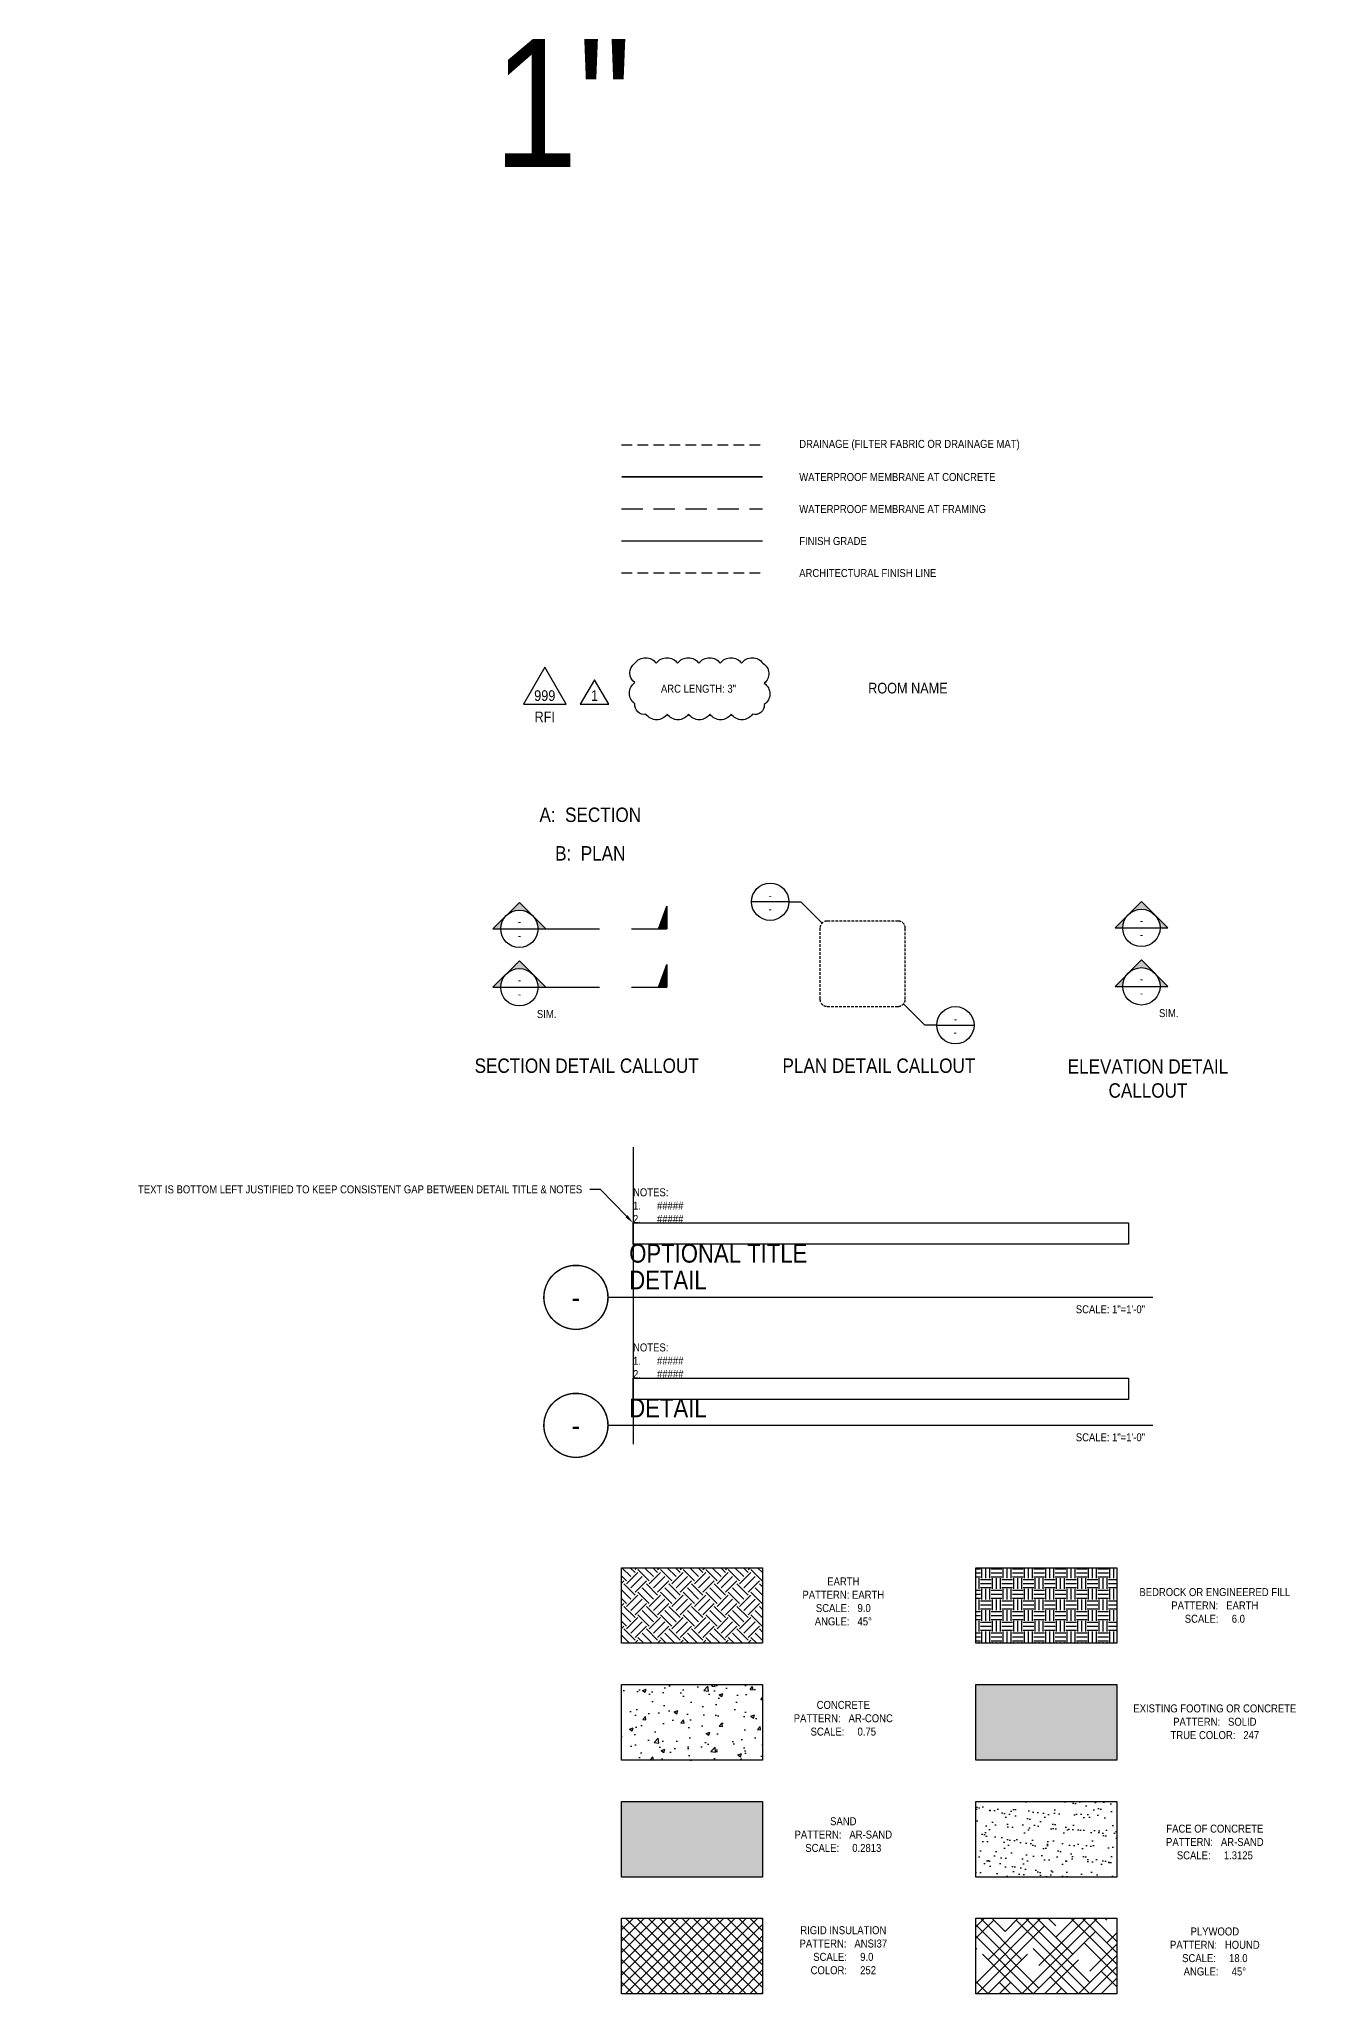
# Model space of a CAD drawing. Header units: inches. Extents: x -2661 to 42767, y -1222 to 9099.
# Drawn here: x 3531.2 to 3710.5, y 1473.5 to 1748.4 of the extents above; entities that cross this region are included whole.
import ezdxf
from ezdxf import colors
from ezdxf.entities.mleader import LeaderData, LeaderLine
from ezdxf.enums import TextEntityAlignment as Align
from ezdxf.math import Vec2, Vec3

# ---------------------------------------------------------------- set-up
doc = ezdxf.new("R2010")
doc.units = ezdxf.units.IN
doc.header["$LTSCALE"] = 12
doc.header["$MEASUREMENT"] = 0
for name, pattern in [('HIDDEN', [0.375, 0.25, -0.125]), ('HIDDEN2', [0.1875, 0.125, -0.0625]), ('PHANTOM2', [1.25, 0.625, -0.125, 0.125, -0.125, 0.125, -0.125])]:
    doc.linetypes.add(name, pattern=pattern)
doc.layers.get('0').update_dxf_attribs({"linetype": 'CONTINUOUS'})
doc.layers.add('DESIGNER COMMENTS', color=221, linetype='CONTINUOUS', plot=False)
doc.layers.add('S-ANNO-GRID-NONPLOT', color=251, linetype='CONTINUOUS', plot=False)
doc.layers.add('S-ANNO-NONPLOT', color=253, linetype='CONTINUOUS', plot=False, transparency=0.5)
for name, color, linetype in [('S-ANNO-NOTE', 4, 'CONTINUOUS'), ('S-ANNO-NOTE-EXIST', 251, 'CONTINUOUS'), ('S-ANNO-SYMB', 4, 'CONTINUOUS'), ('S-ARCH-FINISHES', 1, 'HIDDEN2'), ('S-DETL-SYMB', 4, 'CONTINUOUS'), ('S-GRADE', 3, 'CONTINUOUS'), ('S-MEMBRANE', 6, 'HIDDEN'), ('S-REV-1', 2, 'CONTINUOUS'), ('S-REV-DELTA', 2, 'CONTINUOUS'), ('S-ROOM-NAME', 251, 'CONTINUOUS')]:
    doc.layers.add(name, color=color, linetype=linetype)
doc.layers.add('S-HATCH-SOIL', color=7, linetype='CONTINUOUS', true_color=0x8f8f8f, transparency=0.8)
doc.layers.add('S-POCHE-247', color=7, linetype='CONTINUOUS', true_color=0xf7f7f7, transparency=0.8)
doc.layers.add('S-HATCH1', color=1, linetype='CONTINUOUS', transparency=0.5)
doc.layers.add('S-HATCH2', color=2, linetype='CONTINUOUS', transparency=0.5)
doc.styles.add('Arial', font='arial.ttf', dxfattribs={"width": 0.85})

# ---------------------------------------------------------------- blocks, each defined once
blk = doc.blocks.new('_Integral')
at = {"color": 0, "linetype": 'ByBlock', "lineweight": -2}
for centre, start, end in [((0.44, -0.09), 102, 168), ((-0.44, 0.09), 282, 348)]:
    blk.add_arc(centre, 0.454, start, end, dxfattribs=at)
blk = doc.blocks.new('_DotBlank')
at = {"color": 0, "lineweight": -2}
blk.add_line((-0.5, 0), (-1, 0), dxfattribs=at)
blk.add_circle((0, 0), 0.5, dxfattribs=at)
blk = doc.blocks.new('_ClosedBlank')
at = {"color": 0, "linetype": 'ByBlock', "lineweight": -2}
for p, q in [((-1, 0.17), (0, 0)), ((-1, 0.17), (-1, -0.17)), ((0, 0), (-1, -0.17))]:
    blk.add_line(p, q, dxfattribs=at)
blk = doc.blocks.new('ARROW-LOOP')
at = {"color": 0}
blk.add_lwpolyline([(-1.81, 0), (0.54, 0, 1.317177), (-0.46, -0.28)], format="xyb", dxfattribs=at)
blk = doc.blocks.new('*U654')
at = {"const_width": 0.188}
for points in [[(-4.5, 0, -1), (4.5, 0, 3.732051)], [(-4.5, 0, 1), (4.5, 0, -3.732051)]]:
    blk.add_lwpolyline(points, format="xyb", dxfattribs=at)
blk.add_lwpolyline([(4.5, 0), (81.21, 0)], dxfattribs=at)
blk.add_circle((0, 0), 4.5)
at = {"style": 'Arial', "width": 0.85}
for tag, p in [('DWG_TITLE_1', (7.5, 6.19)), ('DWG_TITLE_2', (7.5, 2.44))]:
    blk.add_attdef(tag, text='', height=2.62, dxfattribs=at).set_placement(p, align=Align.MIDDLE_LEFT)
blk.add_attdef('#', text='', height=3, dxfattribs=at).set_placement((0, 0), align=Align.MIDDLE_CENTER)
blk.add_attdef('SCALE', text='', height=1.12, dxfattribs=at).set_placement((80.08, -1.12), align=Align.TOP_RIGHT)
blk = doc.blocks.new('*U545')
at = {"layer": 'S-ANNO-SYMB', "color": 4, "linetype": 'ByBlock'}
blk.add_lwpolyline([(-24, 20), (-24, -20, 0.414214), (-20, -24), (20, -24, 0.414214), (24, -20), (24, 20, 0.414214), (20, 24), (-20, 24, 0.414214)], format="xyb", close=True, dxfattribs=at)
blk = doc.blocks.new('*U642')
at = {"layer": 'S-ANNO-SYMB', "color": 4}
blk.add_lwpolyline([(-18.7, 12), (-39.7, 12)], dxfattribs=at)
at = {"layer": 'S-ANNO-SYMB', "color": 2}
blk.add_lwpolyline([(-18.7, 12), (-12, 12), (0, 0)], dxfattribs=at)
at = {"layer": 'S-ANNO-SYMB', "color": 4}
blk.add_circle((-29.2, 12), 10.5, dxfattribs=at)
at = {"layer": 'S-ANNO-NOTE', "style": 'Arial', "width": 0.85}
blk.add_attdef('DETAILNO.', text='', height=4.5, dxfattribs=at).set_placement((-29.2, 12), align=Align.BOTTOM_CENTER)
blk.add_attdef('SHEETNO.', text='', height=4.5, dxfattribs=at).set_placement((-29.2, 8), align=Align.MIDDLE_CENTER)
blk = doc.blocks.new('*U643')
at = {"layer": 'S-ANNO-SYMB', "color": 2}
blk.add_lwpolyline([(18.7, -12), (12, -12), (0, 0)], dxfattribs=at)
at = {"layer": 'S-ANNO-SYMB', "color": 4}
blk.add_lwpolyline([(18.7, -12), (39.7, -12)], dxfattribs=at)
blk.add_circle((29.2, -12), 10.5, dxfattribs=at)
at = {"layer": 'S-ANNO-NOTE', "style": 'Arial', "width": 0.85}
blk.add_attdef('DETAILNO.', text='', height=4.5, dxfattribs=at).set_placement((29.2, -12), align=Align.BOTTOM_CENTER)
blk.add_attdef('SHEETNO.', text='', height=4.5, dxfattribs=at).set_placement((29, -16), align=Align.MIDDLE_CENTER)
blk = doc.blocks.new('REV DELTA')
blk.add_lwpolyline([(2, 0), (0, 3.46), (-2, 0)], close=True)
at = {"style": 'Arial', "width": 0.85}
blk.add_attdef('1', text='', height=1.5, dxfattribs=at).set_placement((0, 1.23), align=Align.MIDDLE)
blk = doc.blocks.new('RevDelta_CA')
blk.add_lwpolyline([(12, 0), (0, 20.8), (-12, 0)], close=True)
at = {"style": 'Arial', "width": 0.85}
for tag, p in [('NUMBER', (0, 4.9)), ('TYPE', (0, -7.1))]:
    blk.add_attdef(tag, text='', height=6, dxfattribs=at).set_placement(p, align=Align.MIDDLE_CENTER)
blk = doc.blocks.new('*U1251')
h = blk.add_hatch(color=256)
edge = h.paths.add_edge_path()
edge.add_line((0.219, 0), (0.309, 0))
edge.add_line((0.309, 0), (0, 0.309))
edge.add_line((0, 0.309), (-0.309, 0))
edge.add_line((-0.309, 0), (-0.219, 0))
edge.add_arc((0, 0), 0.219, 0, 180, ccw=False)
blk.add_line((-0.219, 0), (0.219, 0))
at = {"color": 0, "linetype": 'PHANTOM2'}
for p, q in [((0.312, 0), (0.938, 0)), ((1.316, 0), (1.729, 0))]:
    blk.add_line(p, q, dxfattribs=at)
blk.add_lwpolyline([(0.219, 0), (0.309, 0), (0, 0.309), (-0.309, 0), (-0.219, 0, -1)], format="xyb", close=True)
blk.add_lwpolyline([(1.633, 0), (1.729, 0.267), (1.729, 0)], close=True)
blk.add_circle((0, 0), 0.219)
blk.add_solid([(1.729, 0.267), (1.633, 0), (1.729, 0)])
at = {"style": 'Arial', "width": 0.85, "flags": 8}
blk.add_attdef('VIEWNUMBER', text='', height=0.0938, dxfattribs=at).set_placement((0, 0.011), align=Align.BOTTOM_CENTER)
blk.add_attdef('SHEETNUMBER', text='', height=0.0938, dxfattribs=at).set_placement((0, -0.032), align=Align.TOP_CENTER)
blk.add_attdef('SIM/TYP', (0.206, -0.36), '', height=0.0938, dxfattribs=at)
blk = doc.blocks.new('*U1252')
h = blk.add_hatch(color=256)
edge = h.paths.add_edge_path()
edge.add_line((0.219, 0), (0.309, 0))
edge.add_line((0.309, 0), (0, 0.309))
edge.add_line((0, 0.309), (-0.309, 0))
edge.add_line((-0.309, 0), (-0.219, 0))
edge.add_arc((0, 0), 0.219, 0, 180, ccw=False)
blk.add_line((-0.219, 0), (0.219, 0))
blk.add_lwpolyline([(0.219, 0), (0.309, 0), (0, 0.309), (-0.309, 0), (-0.219, 0, -1)], format="xyb", close=True)
blk.add_circle((0, 0), 0.219)
at = {"style": 'Arial', "width": 0.85, "flags": 8}
blk.add_attdef('VIEWNUMBER', text='', height=0.0938, dxfattribs=at).set_placement((0, 0.011), align=Align.BOTTOM_CENTER)
blk.add_attdef('SHEETNUMBER', text='', height=0.0938, dxfattribs=at).set_placement((0, -0.032), align=Align.TOP_CENTER)

msp = doc.modelspace()

# ---------------------------------------------------------------- hatches: boundary and pattern name
at = {"layer": 'S-HATCH-SOIL'}
h = msp.add_hatch(dxfattribs=at)
h.set_pattern_fill('EARTH', color=256, scale=9, angle=45, style=0)
h.set_pattern_definition([(45, (16.267, -32.3803), (2e-16, 3.1819805), [2.25, -2.25]), (45, (15.6704, -31.7837), (2e-16, 3.1819805), [2.25, -2.25]), (45, (15.0738, -31.187), (2e-16, 3.1819805), [2.25, -2.25]), (135, (15.0738, -30.7893), (-3.1819805, 7e-16), [2.25, -2.25]), (135, (15.6704, -30.1927), (-3.1819805, 7e-16), [2.25, -2.25]), (135, (16.267, -29.596), (-3.1819805, 7e-16), [2.25, -2.25])])
h.paths.add_polyline_path([(3613.18669, 1533.42175), (3633.0256, 1533.42175), (3633.0256, 1522.79012), (3613.18669, 1522.79012)])
h = msp.add_hatch(dxfattribs=at)
h.set_pattern_fill('EARTH', color=256, scale=6, style=0)
h.set_pattern_definition([(0, (39.6835, -32.3803), (1.5, 1.5), [1.5, -1.5]), (0, (39.6835, -31.8178), (1.5, 1.5), [1.5, -1.5]), (0, (39.6835, -31.2553), (1.5, 1.5), [1.5, -1.5]), (90, (39.871, -31.0678), (-1.5, 1.5), [1.5, -1.5]), (90, (40.4335, -31.0678), (-1.5, 1.5), [1.5, -1.5]), (90, (40.996, -31.0678), (-1.5, 1.5), [1.5, -1.5])])
h.paths.add_polyline_path([(3663.0256, 1533.42175), (3682.8645, 1533.42175), (3682.8645, 1522.79012), (3663.0256, 1522.79012)])
at = {"layer": 'S-HATCH1'}
h = msp.add_hatch(dxfattribs=at)
h.set_pattern_fill('ANSI37', color=252, scale=9, style=0)
h.set_pattern_definition([(45, (16.2671, -15.9244), (-0.79549513, 0.79549513), []), (135, (16.2671, -15.9244), (-0.79549513, -0.79549513), [])])
h.paths.add_polyline_path([(3613.18669, 1484.14091), (3633.0256, 1484.14091), (3633.0256, 1473.50927), (3613.18669, 1473.50927)])
h = msp.add_hatch(dxfattribs=at)
h.set_pattern_fill('HOUND', color=252, scale=18, angle=45, style=0)
h.set_pattern_definition([(45, (39.6835, -32.3803), (2.3864854, 3.97747564), [18, -9]), (135, (39.6835, -32.3803), (2.3864854, -3.97747564), [18, -9])])
h.paths.add_polyline_path([(3663.0256, 1484.11921), (3682.8645, 1484.11921), (3682.8645, 1473.48757), (3663.0256, 1473.48757)])
at = {"layer": 'S-HATCH2'}
h = msp.add_hatch(dxfattribs=at)
h.set_pattern_fill('AR-CONC', color=256, scale=0.75, style=0)
h.set_pattern_definition([(50, (16.267, -32.3803), (5.3794514, -0.470641), [0.5625, -6.1875]), (355, (16.267, -32.3803), (-1.040635, 5.641441), [0.45, -4.95]), (100.45144, (16.7153, -32.4195), (4.3388164, 5.1708), [0.4780514, -5.258566]), (46.1842, (16.267, -30.88), (8.00431, -1.241395), [0.84375, -9.28125]), (96.63564, (16.934, -30.984), (7.009965, 7.30589), [0.717078, -7.887853]), (351.18416, (16.267, -30.88), (7.009965, 7.30589), [0.675, -7.425]), (21, (17.017, -31.2553), (4.476803, -3.0196417), [0.5625, -6.1875]), (326, (17.017, -31.2553), (1.824865, 5.438625), [0.45, -4.95]), (71.45144, (17.39, -31.507), (6.301668, 2.4189836), [0.4780514, -5.258566]), (37.5, (16.267, -32.3803), (0.0911989, 2.4967039), [0, -4.89, 0, -5.025, 0, -4.96875]), (7.5, (16.267, -32.3803), (1.9730215, 2.9580878), [0, -2.865, 0, -4.7775, 0, -1.89375]), (327.5, (14.5946, -32.3803), (4.0036683, -0.1691615), [0, -1.875, 0, -5.85, 0, -7.7625]), (317.5, (13.8446, -32.3803), (4.3738963, 0.7507874), [0, -2.4375, 0, -3.885, 0, -5.5125])])
h.paths.add_polyline_path([(3613.18669, 1516.98757), (3633.0256, 1516.98757), (3633.0256, 1506.35593), (3613.18669, 1506.35593)])
h = msp.add_hatch(dxfattribs=at)
h.set_pattern_fill('AR-SAND', color=256, scale=0.28125, angle=30, style=0)
h.set_pattern_definition([(67.5, (16.26706, -32.3803), (-0.28630286, 0.46045734), [0, -0.4275, 0, -0.478125, 0, -0.45703125]), (37.5, (16.26706, -32.3803), (0.03419959, 0.93626396), [0, -0.230625, 0, -0.3853125, 0, -0.14765625]), (357.5, (15.96747, -32.55326), (0.75771462, 0.439304573), [0, -0.140625, 0, -0.50625, 0, -0.6609375]), (347.5, (15.9675, -32.55326), (0.60877806, 0.63651168), [0, -0.0703125, 0, -0.331875, 0, -0.3796875])])
h.paths.add_polyline_path([(3613.18669, 1500.55339), (3633.0256, 1500.55339), (3633.0256, 1489.92175), (3613.18669, 1489.92175)])
h = msp.add_hatch(dxfattribs=at)
h.set_pattern_fill('AR-SAND', color=256, scale=1.3125, angle=30, style=0)
h.set_pattern_definition([(67.5, (39.6835, -32.3803), (-1.33608, 2.1488009), [0, -1.995, 0, -2.23125, 0, -2.1328125]), (37.5, (39.6835, -32.3803), (0.159598, 4.3692318), [0, -1.07625, 0, -1.798125, 0, -0.6890625]), (357.5, (38.2854, -33.1875), (3.5360016, 2.050088), [0, -0.65625, 0, -2.3625, 0, -3.084375]), (347.5, (38.2854, -33.1875), (2.8409643, 2.9703878), [0, -0.328125, 0, -1.54875, 0, -1.771875])])
h.paths.add_polyline_path([(3663.0256, 1500.55339), (3682.8645, 1500.55339), (3682.8645, 1489.92175), (3663.0256, 1489.92175)])
at = {"layer": 'S-POCHE-247'}
h = msp.add_hatch(color=256, dxfattribs=at)
h.dxf.hatch_style = 1
h.paths.add_polyline_path([(3663.0256, 1516.98757), (3682.8645, 1516.98757), (3682.8645, 1506.35593), (3663.0256, 1506.35593)])

# ---------------------------------------------------------------- linework, layer by layer
at = {"layer": 'DESIGNER COMMENTS'}
for p, q in [((3614.80766, 1592.55624), (3614.80766, 1568.7861)), ((3614.80766, 1574.55624), (3614.80766, 1550.7861))]:
    msp.add_line(p, q, dxfattribs=at)
for points in [[(3614.80766, 1581.89463), (3684.51676, 1581.89463), (3684.51676, 1578.89463), (3614.80766, 1578.89463)], [(3614.80766, 1560.07753), (3684.51676, 1560.07753), (3684.51676, 1557.07753), (3614.80766, 1557.07753)]]:
    msp.add_lwpolyline(points, close=True, dxfattribs=at)
at = {"layer": 'S-ANNO-NONPLOT', "linetype": 'ByBlock'}
for points in [[(3613.18669, 1533.42175), (3633.0256, 1533.42175), (3633.0256, 1522.79012), (3613.18669, 1522.79012)], [(3663.0256, 1533.42175), (3682.8645, 1533.42175), (3682.8645, 1522.79012), (3663.0256, 1522.79012)], [(3613.18669, 1516.98757), (3633.0256, 1516.98757), (3633.0256, 1506.35593), (3613.18669, 1506.35593)], [(3663.0256, 1516.98757), (3682.8645, 1516.98757), (3682.8645, 1506.35593), (3663.0256, 1506.35593)], [(3613.18669, 1500.55339), (3633.0256, 1500.55339), (3633.0256, 1489.92175), (3613.18669, 1489.92175)], [(3663.0256, 1500.55339), (3682.8645, 1500.55339), (3682.8645, 1489.92175), (3663.0256, 1489.92175)], [(3613.18669, 1484.14091), (3633.0256, 1484.14091), (3633.0256, 1473.50927), (3613.18669, 1473.50927)], [(3663.0256, 1484.11921), (3682.8645, 1484.11921), (3682.8645, 1473.48757), (3663.0256, 1473.48757)]]:
    msp.add_lwpolyline(points, close=True, dxfattribs=at)
at = {"layer": 'S-ARCH-FINISHES'}
msp.add_line((3613.18669, 1673.30442), (3633.0256, 1673.30442), dxfattribs=at)
at = {"layer": 'S-GRADE'}
msp.add_line((3613.18669, 1677.80442), (3633.0256, 1677.80442), dxfattribs=at)
at = {"layer": 'S-MEMBRANE', "color": 2, "linetype": 'HIDDEN2'}
msp.add_line((3613.18669, 1691.30442), (3633.0256, 1691.30442), dxfattribs=at)
at = {"layer": 'S-MEMBRANE'}
msp.add_line((3613.18669, 1682.30442), (3633.0256, 1682.30442), dxfattribs=at)
at = {"layer": 'S-MEMBRANE', "color": 4, "linetype": 'HIDDEN2', "const_width": 0.25}
msp.add_lwpolyline([(3613.18669, 1686.80442), (3633.0256, 1686.80442)], dxfattribs=at)
at = {"layer": 'S-REV-1'}
msp.add_lwpolyline([(3615.08198, 1660.59848, -0.52056705), (3618.08198, 1660.59848, -0.52056705), (3621.08198, 1660.59848, -0.52056705), (3624.08198, 1660.59848, -0.52056705), (3627.08198, 1660.59848, -0.52056705), (3630.08198, 1660.59848, -0.52056705), (3633.08198, 1660.59848, -0.52056705), (3633.27047, 1657.78697, -0.52056705), (3633.27047, 1654.78697, -0.52056705), (3631.6301, 1653.42734, -0.52056705), (3628.6301, 1653.42734, -0.52056705), (3625.6301, 1653.42734, -0.52056705), (3622.6301, 1653.42734, -0.52056705), (3619.6301, 1653.42734, -0.52056705), (3616.6301, 1653.42734, -0.52056705), (3615.08198, 1654.87922, -0.52056705), (3615.08198, 1657.87922, -0.52056705)], format="xyb", close=True, dxfattribs=at)

# ---------------------------------------------------------------- block references
at = {"layer": 'S-ANNO-NOTE'}
for p, values in [((3606.76789, 1571.43556), {'#': '-', 'DWG_TITLE_1': 'OPTIONAL TITLE', 'DWG_TITLE_2': 'DETAIL', 'SCALE': 'SCALE: 1"=1\'-0"'}), ((3606.76789, 1553.43556), {'#': '-', 'DWG_TITLE_2': 'DETAIL', 'SCALE': 'SCALE: 1"=1\'-0"'})]:
    msp.add_blockref('*U654', p, dxfattribs=at).add_auto_attribs(values)
at = {"layer": 'S-DETL-SYMB', "xscale": 0.25, "yscale": 0.25, "zscale": 0.25}
for name, p in [('*U642', (3641.39931, 1624.05437)), ('*U643', (3652.86747, 1612.69857))]:
    msp.add_blockref(name, p, dxfattribs=at).add_auto_attribs({'DETAILNO.': '-', 'SHEETNO.': '-'})
at = {"layer": 'S-DETL-SYMB', "color": 2}
ref = msp.add_blockref('*U1251', (3598.80964, 1623.25299), dxfattribs=dict(at, xscale=12, yscale=12, zscale=12))
ref.add_attrib('VIEWNUMBER', '-', dxfattribs={"layer": '0', "height": 1.125, "style": 'Arial', "width": 0.85, "flags": 8}).set_placement((3598.80964, 1623.38307), align=Align.BOTTOM_CENTER)
ref.add_attrib('SHEETNUMBER', '-', dxfattribs={"layer": '0', "height": 1.125, "style": 'Arial', "width": 0.85, "flags": 8}).set_placement((3598.80964, 1622.86348), align=Align.TOP_CENTER)
at = {"layer": 'S-DETL-SYMB', "color": 2, "xscale": 12, "yscale": 12, "zscale": 12}
msp.add_blockref('*U1252', (3686.34112, 1623.38307), dxfattribs=at).add_auto_attribs({'VIEWNUMBER': '-', 'SHEETNUMBER': '-'})
at = {"layer": 'S-DETL-SYMB', "linetype": 'HIDDEN2', "xscale": 0.25, "yscale": 0.25, "zscale": 0.25}
msp.add_blockref('*U545', (3647.10642, 1618.34726), dxfattribs=at)
at = {"layer": 'S-DETL-SYMB', "color": 2}
ref = msp.add_blockref('*U1251', (3598.80964, 1615.03456), dxfattribs=dict(at, xscale=12, yscale=12, zscale=12))
ref.add_attrib('VIEWNUMBER', '-', dxfattribs={"layer": '0', "height": 1.125, "style": 'Arial', "width": 0.85, "flags": 8}).set_placement((3598.80964, 1615.16464), align=Align.BOTTOM_CENTER)
ref.add_attrib('SHEETNUMBER', '-', dxfattribs={"layer": '0', "height": 1.125, "style": 'Arial', "width": 0.85, "flags": 8}).set_placement((3598.80964, 1614.64505), align=Align.TOP_CENTER)
ref.add_attrib('SIM/TYP', 'SIM.', (3601.28456, 1610.71129), dxfattribs={"layer": '0', "height": 1.125, "style": 'Arial', "width": 0.85})
ref = msp.add_blockref('*U1252', (3686.34112, 1615.16464), dxfattribs=dict(at, xscale=12, yscale=12, zscale=12))
ref.add_attrib('VIEWNUMBER', '-', dxfattribs={"layer": '0', "height": 1.125, "style": 'Arial', "width": 0.85, "flags": 8}).set_placement((3686.34112, 1615.29473), align=Align.BOTTOM_CENTER)
ref.add_attrib('SHEETNUMBER', '-', dxfattribs={"layer": '0', "height": 1.125, "style": 'Arial', "width": 0.85, "flags": 8}).set_placement((3686.34112, 1614.77513), align=Align.TOP_CENTER)
ref.add_attrib('SIM/TYP', 'SIM.', (3688.81604, 1610.84137), dxfattribs={"layer": '0', "height": 1.125, "style": 'Arial', "width": 0.85})
at = {"layer": 'S-REV-DELTA', "xscale": 0.25, "yscale": 0.25, "zscale": 0.25}
msp.add_blockref('RevDelta_CA', (3602.3859, 1654.82682), dxfattribs=at).add_auto_attribs({'NUMBER': '999', 'TYPE': 'RFI'})
at = {"layer": 'S-REV-DELTA'}
msp.add_blockref('REV DELTA', (3609.38604, 1654.82682), dxfattribs=at).add_auto_attribs({'1': '1'})

# ---------------------------------------------------------------- texts
at = {"layer": 'S-ANNO-GRID-NONPLOT', "color": 191, "insert": (3595.15069, 1748.36325), "char_height": 18, "width": 59.0975878, "attachment_point": 1, "style": 'Arial'}
msp.add_mtext('1"', dxfattribs=at)
at = {"layer": 'S-ANNO-NOTE', "color": 191, "style": 'Arial'}
for s, insert, char_height, width, attachment_point in [('DRAINAGE (FILTER FABRIC OR DRAINAGE MAT)', (3638.18937, 1691.2752), 1.125, 42.2074881, 4), ('WATERPROOF MEMBRANE AT CONCRETE', (3638.18937, 1686.7752), 1.125, 42.2074881, 4), ('WATERPROOF MEMBRANE AT FRAMING', (3638.18937, 1682.2752), 1.125, 42.2074881, 4), ('FINISH GRADE', (3638.18937, 1677.7752), 1.125, 42.2074881, 4), ('ARCHITECTURAL FINISH LINE', (3638.18937, 1673.2752), 1.125, 42.2074881, 4), ('ELEVATION DETAIL CALLOUT', (3687.25898, 1599.48172), 2.025, 23.0500989, 8)]:
    msp.add_mtext(s, dxfattribs=dict(at, insert=insert, char_height=char_height, width=width, attachment_point=attachment_point))
at = {"layer": 'S-ANNO-NOTE', "char_height": 1.125, "style": 'Arial'}
for s, insert, width, attachment_point in [('ARC LENGTH: 3"', (3624.01286, 1657.01291), 29.4226747, 5), ('NOTES:\\P\\pxi-3,l3,t3;1.^I#####\\P2.^I#####', (3614.80766, 1581.89463), 68.9394393, 7), ('NOTES:\\P\\pxi-3,l3,t3;1.^I#####\\P2.^I#####', (3614.80766, 1560.07753), 68.9394393, 7), ('EARTH\\PPATTERN: EARTH\\PSCALE:   9.0\\PANGLE:   45%%D', (3644.39327, 1528.67285), 29.4226747, 5), ('\\pxqc;BEDROCK OR ENGINEERED FILL\\PPATTERN:   EARTH \\PSCALE:     6.0', (3696.66982, 1528.10593), 29.4226747, 5), ('CONCRETE\\PPATTERN:   AR-CONC \\PSCALE:     0.75', (3644.39327, 1512.23867), 29.4226747, 5), ('EXISTING FOOTING OR CONCRETE\\PPATTERN:   SOLID\\PTRUE COLOR:   247', (3696.66982, 1511.74935), 29.4226747, 5), ('SAND\\PPATTERN:   AR-SAND \\PSCALE:     0.2813', (3644.39327, 1495.88208), 29.4226747, 5), ('FACE OF CONCRETE\\PPATTERN:   AR-SAND \\PSCALE:     1.3125', (3696.66982, 1494.8434), 29.4226747, 5), ('RIGID INSULATION\\PPATTERN:   ANSI37 \\PSCALE:     9.0\\PCOLOR:     252', (3644.39327, 1479.6248), 29.4226747, 5), ('PLYWOOD\\PPATTERN:   HOUND \\PSCALE:     18.0\\PANGLE:     45%%D', (3696.66982, 1479.4479), 29.4226747, 5)]:
    msp.add_mtext(s, dxfattribs=dict(at, insert=insert, width=width, attachment_point=attachment_point))
at = {"layer": 'S-ANNO-NOTE', "color": 6, "char_height": 2.025, "width": 31.0800653, "attachment_point": 8, "style": 'Arial'}
for s, insert in [('A:  SECTION', (3608.78782, 1638.2504)), ('B:  PLAN', (3608.78782, 1632.85383))]:
    msp.add_mtext(s, dxfattribs=dict(at, insert=insert))
at = {"layer": 'S-ANNO-NOTE', "color": 191, "char_height": 2.025, "attachment_point": 8, "style": 'Arial'}
for s, insert in [('SECTION DETAIL CALLOUT', (3608.28227, 1602.96675)), ('PLAN DETAIL CALLOUT', (3649.39754, 1602.96675))]:
    msp.add_mtext(s, dxfattribs=dict(at, insert=insert))
at = {"layer": 'S-ROOM-NAME', "insert": (3653.48601, 1657.08845), "char_height": 1.5, "width": 11.1819065, "attachment_point": 5, "style": 'Arial'}
msp.add_mtext('ROOM NAME', dxfattribs=at)

# ---------------------------------------------------------------- leaders
at = {"layer": 'S-ANNO-NOTE'}
ml = msp.add_multileader_mtext('Standard', dxfattribs=at)
ml.set_content('TEXT', color=4, style='Arial')
ml.set_leader_properties(color=2)
ml.set_arrow_properties(name='INTEGRAL')
ml.build(insert=Vec2(0, 0))
ml.multileader.update_dxf_attribs({"dogleg_length": 0.36, "arrow_head_size": 1.3125, "scale": 12})
ctx = ml.context
ctx.base_point, ctx.scale, ctx.char_height, ctx.arrow_head_size, ctx.landing_gap_size, ctx.plane_origin = Vec3(3791.09161, 1617.37763), 12, 1.125, 1.3125, 1.08, Vec3(3842.97595, 1915.71245)
ctx.text_align_type = 2
notes = []
notes.append((ctx, [(0, (1, 1, 0), (3798.10761, 1617.37763), (-1, 0), 1.5, [(0, [(3806.37885, 1625.64887)], 0, [])])]))
ctx.mtext.insert, ctx.mtext.width, ctx.mtext.alignment, ctx.mtext.flow_direction = Vec3(3795.52761, 1617.94013), 20, 3, 5
ml = msp.add_multileader_mtext('Standard', dxfattribs=at)
ml.set_content('\\A1;{\\C4;MAKE SURE THIS ARROW SIZE IS \\H0.7x;\\S5#32;\\H1.4286x;" ONLY FOR 4x, 8x AND 12x SCALE FACTORS}', color=4, style='Arial')
ml.set_leader_properties(color=2)
ml.set_arrow_properties(name='DOTBLANK')
ml.build(insert=Vec2(0, 0))
ml.multileader.update_dxf_attribs({"dogleg_length": 0.36, "arrow_head_size": 1.875, "scale": 12})
ctx = ml.context
ctx.base_point, ctx.scale, ctx.char_height, ctx.arrow_head_size, ctx.landing_gap_size, ctx.plane_origin = Vec3(3774.504, 1605.37763), 12, 1.125, 1.875, 1.08, Vec3(3841.67821, 1903.71245)
ctx.text_align_type = 2
notes.append((ctx, [(0, (1, 1, 0), (3798.10761, 1605.37763), (-1, 0), 1.5, [(0, [(3806.37885, 1613.64887)], 0, [])])]))
ctx.mtext.insert, ctx.mtext.width, ctx.mtext.defined_height, ctx.mtext.alignment, ctx.mtext.flow_direction = Vec3(3795.52761, 1605.94972), 20, 3.77427, 3, 5
ml = msp.add_multileader_mtext('Standard', dxfattribs=at)
ml.set_content('\\A1;{\\C4;(\\H0.7x;\\S7#64;\\H1.4286x;"x12) = ARROW SIZE 1\\H0.7x;\\S5#16;\\H1.4286x;"\\P(\\H0.7x;\\S3#32;\\H1.4286x;"x12) = TEXT HEIGHT 1\\H0.7x;\\S1#8;\\H1.4286x;"}', color=4, style='Arial')
ml.set_leader_properties(color=2)
ml.build(insert=Vec2(0, 0))
ml.multileader.update_dxf_attribs({"dogleg_length": 0.36, "arrow_head_size": 1.3125, "scale": 12})
ctx = ml.context
ctx.base_point, ctx.scale, ctx.char_height, ctx.arrow_head_size, ctx.landing_gap_size, ctx.plane_origin = Vec3(3776.15469, 1593.37763), 12, 1.125, 1.3125, 1.08, Vec3(3842.97595, 1891.71245)
ctx.text_align_type = 2
notes.append((ctx, [(0, (1, 1, 0), (3798.10761, 1593.37763), (-1, 0), 1.5, [(0, [(3806.37885, 1601.64887)], 0, [])])]))
ctx.mtext.insert, ctx.mtext.width, ctx.mtext.alignment, ctx.mtext.flow_direction = Vec3(3795.52761, 1594.10551), 20, 3, 5
ml = msp.add_multileader_mtext('Standard', dxfattribs=at)
ml.set_content('TEXT', color=4, style='Arial')
ml.set_leader_properties(color=2)
ml.set_arrow_properties(name='ARROW-LOOP')
ml.build(insert=Vec2(0, 0))
ml.multileader.update_dxf_attribs({"dogleg_length": 0.36, "arrow_head_size": 1.3125, "scale": 12})
ctx = ml.context
ctx.base_point, ctx.scale, ctx.char_height, ctx.arrow_head_size, ctx.landing_gap_size, ctx.plane_origin = Vec3(3791.09161, 1581.37763), 12, 1.125, 1.3125, 1.08, Vec3(3842.97595, 1879.71245)
ctx.text_align_type = 2
notes.append((ctx, [(0, (1, 1, 0), (3798.10761, 1581.37763), (-1, 0), 1.5, [(0, [(3806.37885, 1589.64887)], 0, [])])]))
ctx.mtext.insert, ctx.mtext.width, ctx.mtext.alignment, ctx.mtext.flow_direction = Vec3(3795.52761, 1581.94013), 20, 3, 5
ml = msp.add_multileader_mtext('Standard', dxfattribs=at)
ml.set_content('\\A1;{\\C256;TEXT IS BOTTOM LEFT JUSTIFIED TO KEEP CONSISTENT GAP BETWEEN DETAIL TITLE & NOTES}', color=4, style='Arial')
ml.set_leader_properties(color=2)
ml.build(insert=Vec2(0, 0))
ml.multileader.update_dxf_attribs({"dogleg_length": 0.36, "arrow_head_size": 1.3125, "scale": 12})
ctx = ml.context
ctx.base_point, ctx.scale, ctx.char_height, ctx.arrow_head_size, ctx.landing_gap_size, ctx.plane_origin = Vec3(3584.77257, 1586.60491), 12, 1.125, 1.3125, 1.08, Vec3(3645.96297, 1860.48908)
ctx.text_align_type = 2
notes.append((ctx, [(0, (1, 1, 0), (3610.22476, 1586.60491), (-1, 0), 1.5, [(0, [(3614.80766, 1581.89463)], 0, [])])]))
ctx.mtext.insert, ctx.mtext.width, ctx.mtext.defined_height, ctx.mtext.alignment, ctx.mtext.flow_direction = Vec3(3607.64476, 1587.18046), 21.8386673, 6.3354, 3, 5
ml = msp.add_multileader_mtext('Standard', dxfattribs=at)
ml.set_content('TEXT', color=4, style='Arial')
ml.set_leader_properties(color=2)
ml.build(insert=Vec2(0, 0))
ml.multileader.update_dxf_attribs({"dogleg_length": 21.88349, "arrow_head_size": 1.3125, "scale": 12})
ctx = ml.context
ctx.base_point, ctx.scale, ctx.char_height, ctx.arrow_head_size, ctx.landing_gap_size, ctx.plane_origin = Vec3(3791.09161, 1569.37763), 12, 1.125, 1.3125, 1.08, Vec3(3853.78457, 2009.43868)
ctx.text_align_type = 2
notes.append((ctx, [(0, (1, 1, 0), (3798.10761, 1569.37763), (-1, 0), 1.5, [(0, [(3806.37885, 1569.37763), (3802.24323, 1573.51325)], 0, [])])]))
ctx.mtext.insert, ctx.mtext.width, ctx.mtext.alignment, ctx.mtext.flow_direction = Vec3(3795.52761, 1569.94013), 20, 3, 5
ml = msp.add_multileader_mtext('Standard', dxfattribs=at)
ml.set_content('TEXT', color=4, style='Arial')
ml.set_leader_properties(color=2)
ml.build(insert=Vec2(0, 0))
ml.multileader.update_dxf_attribs({"dogleg_length": 0.36, "arrow_head_size": 1.3125, "scale": 12})
ctx = ml.context
ctx.base_point, ctx.scale, ctx.char_height, ctx.arrow_head_size, ctx.landing_gap_size, ctx.plane_origin = Vec3(3791.09161, 1557.37763), 12, 1.125, 1.3125, 1.08, Vec3(3842.97595, 1855.71245)
ctx.text_align_type = 2
notes.append((ctx, [(0, (1, 1, 0), (3798.10761, 1557.37763), (-1, 0), 1.5, [(1, [(3806.37885, 1565.64887), (3806.37885, 1548.89235)], 0, [])])]))
ctx.mtext.insert, ctx.mtext.width, ctx.mtext.alignment, ctx.mtext.flow_direction = Vec3(3795.52761, 1557.94013), 20, 3, 5
at = {"layer": 'S-ANNO-NOTE-EXIST'}
ml = msp.add_multileader_mtext('Standard', dxfattribs=at)
ml.set_content('{\\C256;TEXT}', color=4, style='Arial')
ml.set_leader_properties(color=256)
ml.set_arrow_properties(name='INTEGRAL')
ml.build(insert=Vec2(0, 0))
ml.multileader.update_dxf_attribs({"dogleg_length": 0.36, "arrow_head_size": 1.3125, "scale": 12})
ctx = ml.context
ctx.base_point, ctx.scale, ctx.char_height, ctx.arrow_head_size, ctx.landing_gap_size, ctx.plane_origin = Vec3(3712.75587, 1617.37763), 12, 1.125, 1.3125, 1.08, Vec3(3763.26462, 1915.71245)
ctx.text_align_type = 2
notes.append((ctx, [(0, (1, 1, 0), (3719.77187, 1617.37763), (-1, 0), 1.5, [(0, [(3728.04311, 1625.86291)], 0, [])])]))
ctx.mtext.insert, ctx.mtext.width, ctx.mtext.alignment, ctx.mtext.flow_direction = Vec3(3717.19187, 1617.94013), 24, 3, 5
ml = msp.add_multileader_mtext('Standard', dxfattribs=at)
ml.set_content('{\\C256;TEXT}', color=4, style='Arial')
ml.set_leader_properties(color=256)
ml.set_arrow_properties(name='DOTBLANK')
ml.build(insert=Vec2(0, 0))
ml.multileader.update_dxf_attribs({"dogleg_length": 0.36, "arrow_head_size": 1.875, "scale": 12})
ctx = ml.context
ctx.base_point, ctx.scale, ctx.char_height, ctx.arrow_head_size, ctx.landing_gap_size, ctx.plane_origin = Vec3(3712.75587, 1605.37763), 12, 1.125, 1.875, 1.08, Vec3(3763.26462, 1903.71245)
ctx.text_align_type = 2
notes.append((ctx, [(0, (1, 1, 0), (3719.77187, 1605.37763), (-1, 0), 1.5, [(0, [(3728.04311, 1613.86291)], 0, [])])]))
ctx.mtext.insert, ctx.mtext.width, ctx.mtext.alignment, ctx.mtext.flow_direction = Vec3(3717.19187, 1605.94013), 24, 3, 5
ml = msp.add_multileader_mtext('Standard', dxfattribs=at)
ml.set_content('{\\C256;TEXT}', color=4, style='Arial')
ml.set_leader_properties(color=256)
ml.set_arrow_properties(name='CLOSEDBLANK')
ml.build(insert=Vec2(0, 0))
ml.multileader.update_dxf_attribs({"dogleg_length": 0.36, "arrow_head_size": 1.3125, "scale": 12})
ctx = ml.context
ctx.base_point, ctx.scale, ctx.char_height, ctx.arrow_head_size, ctx.landing_gap_size, ctx.plane_origin = Vec3(3712.75587, 1593.37763), 12, 1.125, 1.3125, 1.08, Vec3(3763.26462, 1891.71245)
ctx.text_align_type = 2
notes.append((ctx, [(0, (1, 1, 0), (3719.77187, 1593.37763), (-1, 0), 1.5, [(0, [(3728.04311, 1601.86291)], 0, [])])]))
ctx.mtext.insert, ctx.mtext.width, ctx.mtext.alignment, ctx.mtext.flow_direction = Vec3(3717.19187, 1593.94013), 24, 3, 5
ml = msp.add_multileader_mtext('Standard', dxfattribs=at)
ml.set_content('{\\C256;TEXT}', color=4, style='Arial')
ml.set_leader_properties(color=256)
ml.set_arrow_properties(name='ARROW-LOOP')
ml.build(insert=Vec2(0, 0))
ml.multileader.update_dxf_attribs({"dogleg_length": 0.36, "arrow_head_size": 1.3125, "scale": 12})
ctx = ml.context
ctx.base_point, ctx.scale, ctx.char_height, ctx.arrow_head_size, ctx.landing_gap_size, ctx.plane_origin = Vec3(3712.75587, 1581.37763), 12, 1.125, 1.3125, 1.08, Vec3(3763.26462, 1879.71245)
ctx.text_align_type = 2
notes.append((ctx, [(0, (1, 1, 0), (3719.77187, 1581.37763), (-1, 0), 1.5, [(0, [(3728.04311, 1589.86291)], 0, [])])]))
ctx.mtext.insert, ctx.mtext.width, ctx.mtext.alignment, ctx.mtext.flow_direction = Vec3(3717.19187, 1581.94013), 24, 3, 5
for ctx, leaders in notes:
    for number, flags, end, landing, length, lines in leaders:
        leader = LeaderData()
        leader.index, (leader.has_last_leader_line, leader.has_dogleg_vector, leader.attachment_direction) = number, flags
        leader.last_leader_point, leader.dogleg_vector, leader.dogleg_length = Vec3(end), Vec3(landing), length
        for number, points, colour, breaks in lines:
            line = LeaderLine()
            line.index, line.vertices, line.color, line.breaks = number, Vec3.list(points), colors.encode_raw_color(colour), breaks
            leader.lines.append(line)
        ctx.leaders.append(leader)

doc.saveas('drawing.dxf')
